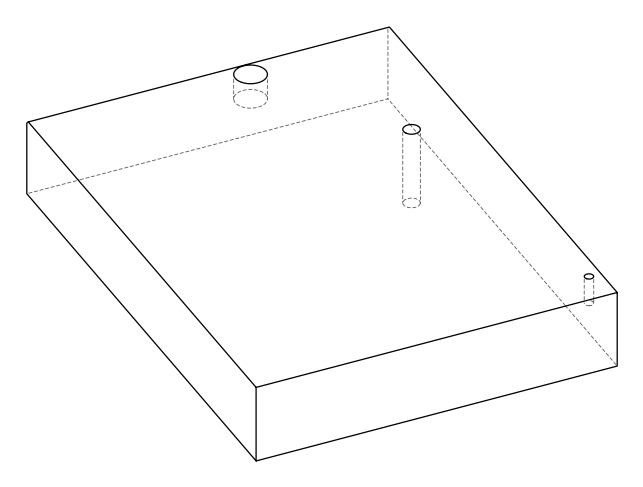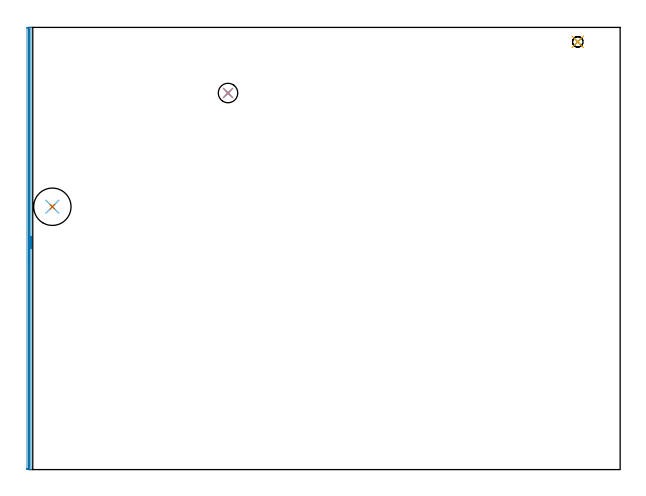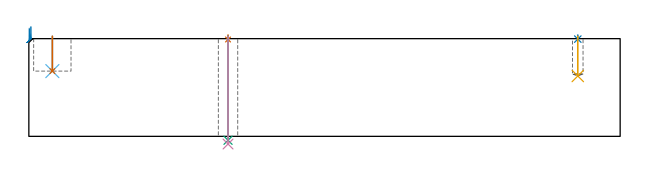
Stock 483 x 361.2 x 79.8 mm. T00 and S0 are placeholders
(PLAN: 8 operations, 6 tool changes, 7 min)
(1 SPOT_DRILL | STEP1HOLE | NXT0321_9005460120000 | 0.03 min | 4 mm3)
(2 SPOT_DRILL_1 | STEP1POCKET | NXT0321_9005460120000 | 0.03 min | 0 mm3)
(3 DRILL_THROUGH_HOLE_INTO_CENTER | STEP1HOLE | NXT0301_065 | 0.34 min | 5493 mm3)
(4 DRILL_TO_ENLARGE_THROUGH_HOLE | STEP1HOLE | UGT0301_241 | 0.35 min | 10308 mm3)
(5 DRILL_BLIND_HOLE_INTO_CENTER | STEP1POCKET | NXT0301_057 | 0.13 min | 1696 mm3)
(6 INDEXABLE_INSERT_DRILL_BLIND_HOLE_FROM_SOLID | STEP1POCKET_1 | NXT0302_010 | 0.12 min | 7831 mm3)
(7 DRILL_TO_ENLARGE_BLIND_HOLE | STEP1POCKET_1 | UGT0301_381 | 0.12 min | 11509 mm3)
(8 AREA_MILL | FG_CHAMFER_SURFACE | UGT0205_001 | 5.92 min | 1850 mm3)
(TOOL NXT0321_9005460120000 | NC Spot Drill, 142deg, 12mm, Carbide, Uncoated | D12 PA142 FL30 Z2)
(TOOL NXT0301_065 | Carbide Drill 9.4mm [860.1-0940-075A1-MM 2214] | D9.4 PA140 FL98 Z2)
(TOOL UGT0301_241 | Twist Drill 15.9 mm | D15.9 PA118 FL120 Z2)
(TOOL NXT0301_057 | Carbide Drill 8.6mm [860.1-0860-026A1-MM 2214] | D8.6 PA140 FL47 Z2)
(TOOL NXT0302_010 | Index. Insert Drill 19.5mm [880-D1950L25-05] | D19.5 PA176 FL98 Z2)
(TOOL UGT0301_381 | Twist Drill Flat Bottom 30.5 mm | D30.5 PA180 FL175 Z2)
(TOOL UGT0205_001 | Chamfer Mill 20 x 3 x 45 deg. | D20 FL50 Z2)
(OP 1 SPOT_DRILL)
G17 G21 G94 G90
T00 M6
G54
G17 G0 G90 X162.7 Y307.6 S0 M3
G43 Z89.8 H0
G94 G81 G98 Z79.116 F250. R82.8
G80
M5
M2
(OP 2 SPOT_DRILL_1)
G17 G21 G94 G90
T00 M6
G54
G17 G0 G90 X448.4 Y349.4 S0 M3
G43 Z89.8 H0
G94 G81 G98 Z79.43 F250. R82.8
G80
M5
M2
(OP 3 DRILL_THROUGH_HOLE_INTO_CENTER)
G17 G21 G94 G90
T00 M6
G54
G17 G0 G90 X162.7 Y307.6 S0 M3
G43 Z89.8 H1
G94 G73 G98 Z-3.211 F250. Q9.223 R81.8
G80
M5
M2
(OP 4 DRILL_TO_ENLARGE_THROUGH_HOLE)
G17 G21 G94 G90
T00 M6
G54
G17 G0 G90 X162.7 Y307.6 S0 M3
G43 Z89.8 H0
G94 G73 G98 Z-6.277 F250. Q14.346 R81.8
G80
M5
M2
(OP 5 DRILL_BLIND_HOLE_INTO_CENTER)
G17 G21 G94 G90
T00 M6
G54
G17 G0 G90 X448.4 Y349.4 S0 M3
G43 Z89.8 H1
G94 G81 G98 Z49.3 F250. R81.8
G80
M5
M2
(OP 6 INDEXABLE_INSERT_DRILL_BLIND_HOLE_FROM_SOLID)
G17 G21 G94 G90
T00 M6
G54
G17 G0 G90 X19.2 Y214.7 S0 M3
G43 Z89.8 H1
G94 G81 G98 Z53.3 F250. R81.8
G80
M5
M2
(OP 7 DRILL_TO_ENLARGE_BLIND_HOLE)
G17 G21 G94 G90
T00 M6
G54
G17 G0 G90 X19.2 Y214.7 S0 M3
G43 Z89.8 H0
G94 G81 G98 Z53.3 F250. R81.8
G80
M5
M2
(OP 8 AREA_MILL)
G17 G21 G94 G90
T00 M6
G54
G17 G0 G90 X1.7 Y190.6 S1061 M3
G43 Z89.8 H0
G94 G1 Y190.562 Z88.928 F250.
Y190.448 Z88.063
Y190.259 Z87.212
Y189.997 Z86.38
Y189.663 Z85.574
Y189.26 Z84.8
Y188.792 Z84.064
Y188.26 Z83.372
Y187.671 Z82.729
Y187.028 Z82.139
Y186.336 Z81.608
Y185.6 Z81.14
Y184.826 Z80.737
Y184.02 Z80.403
Y183.188 Z80.141
Y182.336 Z79.952
Y181.472 Z79.838
Y180.6 Z79.8
Y0.17
X1.697 Y0.01 Z79.788
X1.589 Y0.002 Z79.681
X1.476 Y0. Z79.576
X1.196 Z79.295
X0.535 Z78.63
X-0.666 Z77.431
X-1.075 Z77.02
X-1.205 Y0.002 Z76.889
X-1.493 Y0.01 Z76.602
X-1.498 Y0.316 Z76.6
X-1.5 Y0.616
Y0.919
Y360.584
X-1.498 Y360.884
X-1.492 Y361.19 Z76.602
X-1.205 Y361.2 Z76.889
X-0.666 Z77.431
X-0.335 Z77.761
X0.205 Z78.301
X0.535 Z78.63
X1.196 Z79.295
X1.476 Z79.576
X1.589 Y361.198 Z79.681
X1.697 Y361.19 Z79.788
X1.7 Y361.03 Z79.8
Y180.6
X0.286 Z78.386
X0.285 Y2.659 Z78.385
X0.284 Y2.403 Z78.384
X0.283 Y2.253 Z78.383
X0.279 Y2.019 Z78.379
X0.052 Y2.005 Z78.152
X-0.055 Y2.008 Z78.045
X-0.077 Y2.01 Z78.023
X-0.08 Y2.048 Z78.02
X-0.083 Y2.144 Z78.017
X-0.085 Y2.403 Z78.015
X-0.086 Y2.784 Z78.014
Y358.541
X-0.085 Y358.797 Z78.015
X-0.081 Y359.178 Z78.019
X-0.079 Y359.19 Z78.021
X-0.075 Y359.194 Z78.025
X-0.054 Y359.197 Z78.046
X-0.004 Y359.199 Z78.096
X0.144 Z78.244
X0.255 Y359.192 Z78.355
X0.277 Y359.19 Z78.377
X0.279 Y359.152 Z78.379
X0.283 Y359.056 Z78.383
X0.285 Y358.797 Z78.385
X0.286 Y358.541 Z78.386
Y180.6
Y179.728 Z78.424
Y178.864 Z78.538
Y178.012 Z78.726
Y177.18 Z78.989
Y176.374 Z79.323
Y175.6 Z79.725
Y174.864 Z80.194
Y174.172 Z80.725
Y173.529 Z81.315
Y172.94 Z81.958
Y172.408 Z82.65
Y171.94 Z83.386
Y171.537 Z84.159
Y171.203 Z84.965
Y170.941 Z85.797
Y170.752 Z86.649
Y170.638 Z87.514
Y170.6 Z88.386
G0 Z89.8
M5
M2
